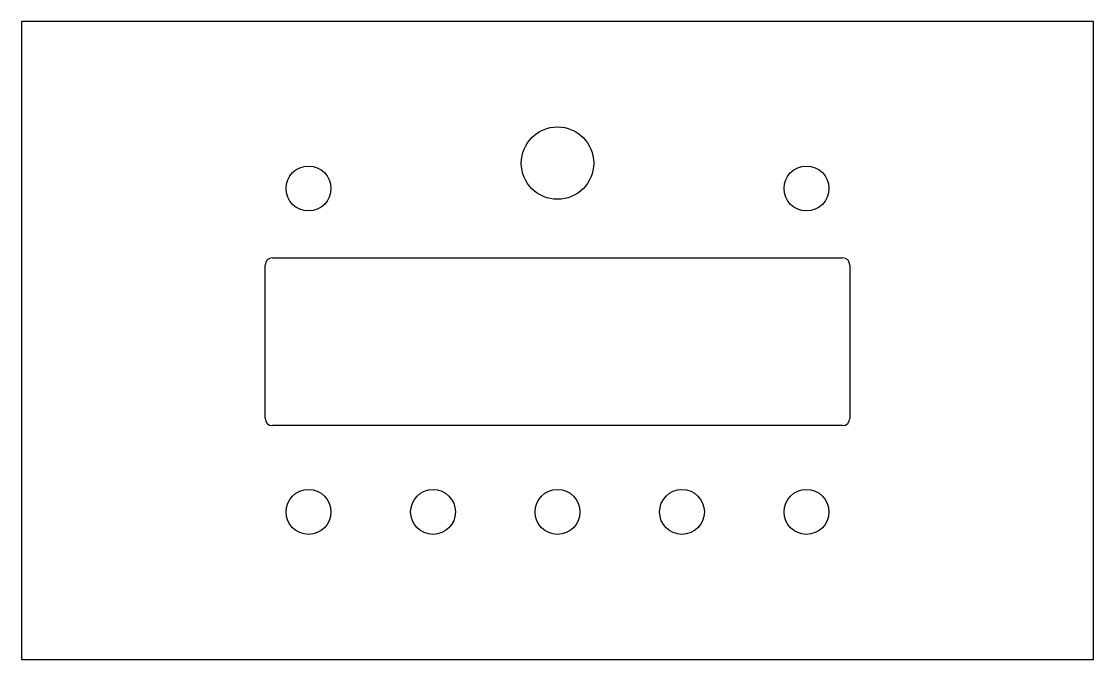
# Model space of a CAD drawing. Extents: x -30 to 119, y -10 to 78.
import ezdxf

# ---------------------------------------------------------------- set-up
doc = ezdxf.new("R2010")
doc.units = 0
doc.layers.add('110', color=3, linetype='CONTINUOUS')
doc.layers.add('113', color=140, linetype='CONTINUOUS')

msp = doc.modelspace()

# ---------------------------------------------------------------- linework, layer by layer
at = {"layer": '110'}
for p, q in [((5.1, 45.42), (83.9, 45.42)), ((4.1, 23.24), (4.1, 44.42)), ((84.9, 44.42), (84.9, 23.24)), ((83.9, 22.24), (5.1, 22.24))]:
    msp.add_line(p, q, dxfattribs=at)
for centre, radius in [((44.5, 58.5), 5), ((10.1, 55), 3.1), ((78.9, 55), 3.1), ((10.1, 10.32), 3.1), ((27.3, 10.32), 3.1), ((44.5, 10.32), 3.1), ((61.7, 10.32), 3.1), ((78.9, 10.32), 3.1)]:
    msp.add_circle(centre, radius, dxfattribs=at)
for centre, start, end in [((5.1, 44.42), 90, 180), ((83.9, 44.42), 0, 90), ((5.1, 23.24), 180, 270), ((83.9, 23.24), 270, 0)]:
    msp.add_arc(centre, 1, start, end, dxfattribs=at)
at = {"layer": '113'}
for p, q in [((118.565, 78.07), (-29.565, 78.07)), ((-29.565, 78.07), (-29.565, -10.07)), ((118.565, -10.07), (118.565, 78.07)), ((-29.565, -10.07), (118.565, -10.07))]:
    msp.add_line(p, q, dxfattribs=at)

doc.saveas('drawing.dxf')
